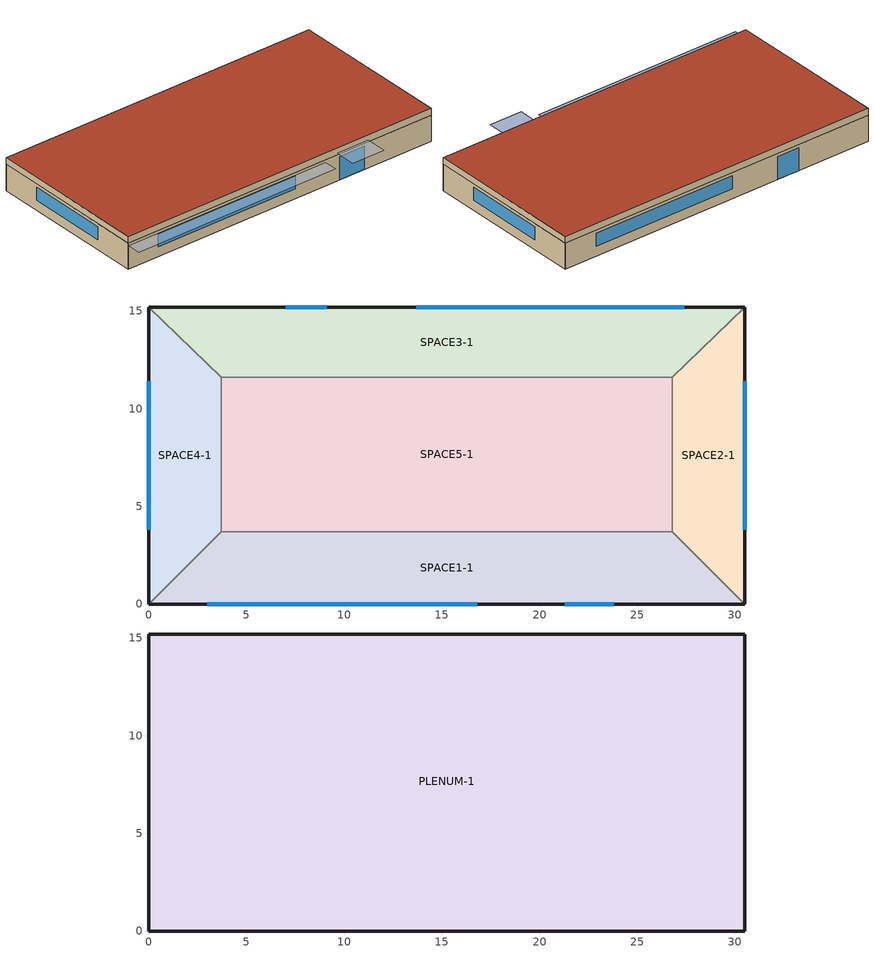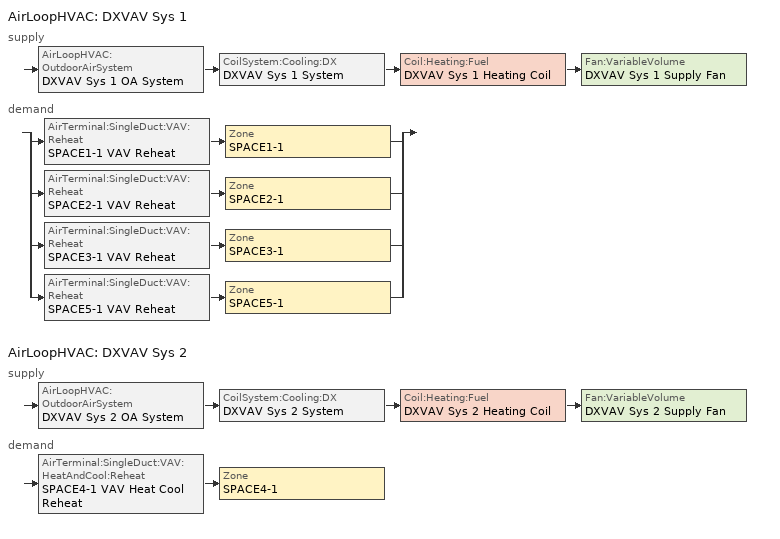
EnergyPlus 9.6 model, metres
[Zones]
SPACE1-1
 floor ground (FLOOR-SLAB-1): 26.8,3.7 30.5,0 0,0 3.7,3.7 z0
 wall outside (WALL-1): 0,0 30.5,0 z0:2.4
 wall to SPACE2-1 (INT-WALL-1): 30.5,0 26.8,3.7 z0:2.4
 wall to SPACE4-1 (INT-WALL-1): 3.7,3.7 0,0 z0:2.4
 wall to SPACE5-1 (INT-WALL-1): 26.8,3.7 3.7,3.7 z0:2.4
 window (Dbl Clr 3mm/13mm Air): 3,0 16.8,0 z0.9:2.1
 window (Sgl Grey 3mm): 21.3,0 23.8,0 z0:2.1
SPACE2-1
 floor ground (FLOOR-SLAB-1): 26.8,11.6 30.5,15.2 30.5,0 26.8,3.7 z0
 wall outside (WALL-1): 30.5,0 30.5,15.2 z0:2.4
 wall to SPACE3-1 (INT-WALL-1): 30.5,15.2 26.8,11.6 z0:2.4
 wall to SPACE5-1 (INT-WALL-1): 26.8,11.6 26.8,3.7 z0:2.4
 window (Dbl Clr 3mm/13mm Air): 30.5,3.8 30.5,11.4 z0.9:2.1
SPACE3-1
 floor ground (FLOOR-SLAB-1): 26.8,11.6 3.7,11.6 0,15.2 30.5,15.2 z0
 wall outside (WALL-1): 30.5,15.2 0,15.2 z0:2.4
 wall to SPACE4-1 (INT-WALL-1): 0,15.2 3.7,11.6 z0:2.4
 wall to SPACE5-1 (INT-WALL-1): 3.7,11.6 26.8,11.6 z0:2.4
 window (Dbl Clr 3mm/13mm Air): 27.4,15.2 13.7,15.2 z0.9:2.1
 window (Sgl Grey 3mm): 9.1,15.2 7,15.2 z0:2.1
SPACE4-1
 floor ground (FLOOR-SLAB-1): 3.7,3.7 0,0 0,15.2 3.7,11.6 z0
 wall outside (WALL-1): 0,15.2 0,0 z0:2.4
 wall to SPACE5-1 (INT-WALL-1): 3.7,3.7 3.7,11.6 z0:2.4
 window (Dbl Clr 3mm/13mm Air): 0,11.4 0,3.8 z0.9:2.1
SPACE5-1
 floor ground (FLOOR-SLAB-1): 26.8,11.6 26.8,3.7 3.7,3.7 3.7,11.6 z0
PLENUM-1
 floor to SPACE1-1 (CLNG-1): 26.8,3.7 30.5,0 0,0 3.7,3.7 z2.4
 floor to SPACE2-1 (CLNG-1): 26.8,11.6 30.5,15.2 30.5,0 26.8,3.7 z2.4
 floor to SPACE3-1 (CLNG-1): 26.8,11.6 3.7,11.6 0,15.2 30.5,15.2 z2.4
 floor to SPACE4-1 (CLNG-1): 3.7,3.7 0,0 0,15.2 3.7,11.6 z2.4
 floor to SPACE5-1 (CLNG-1): 26.8,11.6 26.8,3.7 3.7,3.7 3.7,11.6 z2.4
 wall outside (WALL-1): 0,0 30.5,0 30.5,15.2 0,15.2 0,0 z2.4:3
 roof outside (ROOF-1): 0,15.2 0,0 30.5,0 30.5,15.2 z3
shading: 0,-1.3 0,0 19.8,0 19.8,-1.3 z2.2; 21,-2 21,0 24.1,0 24.1,-2 z2.6
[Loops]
AirLoopHVAC 'DXVAV Sys 1'
 supply: AirLoopHVAC:OutdoorAirSystem 'DXVAV Sys 1 OA System' > CoilSystem:Cooling:DX 'DXVAV Sys 1 System' > Coil:Heating:Fuel 'DXVAV Sys 1 Heating Coil' > Fan:VariableVolume 'DXVAV Sys 1 Supply Fan'
 demand: split
  | AirTerminal:SingleDuct:VAV:Reheat 'SPACE1-1 VAV Reheat' > Zone 'SPACE1-1'
  | AirTerminal:SingleDuct:VAV:Reheat 'SPACE2-1 VAV Reheat' > Zone 'SPACE2-1'
  | AirTerminal:SingleDuct:VAV:Reheat 'SPACE3-1 VAV Reheat' > Zone 'SPACE3-1'
  | AirTerminal:SingleDuct:VAV:Reheat 'SPACE5-1 VAV Reheat' > Zone 'SPACE5-1'
AirLoopHVAC 'DXVAV Sys 2'
 supply: AirLoopHVAC:OutdoorAirSystem 'DXVAV Sys 2 OA System' > CoilSystem:Cooling:DX 'DXVAV Sys 2 System' > Coil:Heating:Fuel 'DXVAV Sys 2 Heating Coil' > Fan:VariableVolume 'DXVAV Sys 2 Supply Fan'
 demand: AirTerminal:SingleDuct:VAV:HeatAndCool:Reheat 'SPACE4-1 VAV Heat Cool Reheat' > Zone 'SPACE4-1'
[Building]
Building: North Axis {deg}=30; Terrain=City; Loads Convergence Tolerance Value {W}=0.04; Temperature Convergence Tolerance Value {deltaC}=0.4; Solar Distribution=FullExterior; Maximum Number of Warmup Days=25; Minimum Number of Warmup Days=6
[Site:Location]
CHICAGO_IL_USA TMY2-94846: Latitude {deg}=41.78; Longitude {deg}=-87.75; Time Zone {hr}=-6; Elevation {m}=190
[SizingPeriod:DesignDay] Day of Month=21; Humidity Condition Type=Wetbulb; Barometric Pressure {Pa}=99063; Rain Indicator=No; Snow Indicator=No; Daylight Saving Time Indicator=No; Solar Model Indicator=ASHRAEClearSky
Name | Month | Day Type | Maximum Dry-Bulb Temperature {C} | Daily Dry-Bulb Temperature Range {deltaC} | Wetbulb or DewPoint at Maximum Dry-Bulb {C} | Wind Speed {m/s} | Wind Direction {deg} | Sky Clearness
CHICAGO_IL_USA Annual Heating 99% Design Conditions DB | 1 | WinterDesignDay | -17.3 | 0 | -17.3 | 4.9 | 270 | 0
CHICAGO_IL_USA Annual Cooling 1% Design Conditions DB/MCWB | 7 | SummerDesignDay | 31.5 | 10.7 | 23 | 5.3 | 230 | 1
[Site:GroundTemperature:BuildingSurface]
21.5, 21.4, 21.5, 21.5, 22, 22.9, 23, 23.1, 23.1, 22.2, 21.7, 21.6
[Material] Thermal Absorptance=0.9
Name | Roughness | Thickness {m} | Conductivity {W/m-K} | Density {kg/m3} | Specific Heat {J/kg-K} | Solar Absorptance | Visible Absorptance
RG01 | Rough | 0.0127 | 1.442 | 881 | 1674 | 0.65 | 0.65
BR01 | VeryRough | 0.0095 | 0.162 | 1121 | 1464 | 0.7 | 0.7
IN46 | VeryRough | 0.0762 | 0.023 | 24 | 1590 | 0.5 | 0.5
WD01 | MediumSmooth | 0.0191 | 0.115 | 513 | 1381 | 0.78 | 0.78
PW03 | MediumSmooth | 0.0127 | 0.115 | 545 | 1213 | 0.78 | 0.78
IN02 | Rough | 0.0901 | 0.043 | 10 | 837 | 0.75 | 0.75
GP01 | MediumSmooth | 0.0127 | 0.16 | 801 | 837 | 0.75 | 0.75
GP02 | MediumSmooth | 0.0159 | 0.16 | 801 | 837 | 0.75 | 0.75
CC03 | MediumRough | 0.1016 | 1.31 | 2243 | 837 | 0.65 | 0.65
[Material:NoMass]
MAT-CLNG-1: Roughness=Rough; Thermal Resistance {m2-K/W}=0.652259; Thermal Absorptance=0.65; Solar Absorptance=0.65; Visible Absorptance=0.65
[Material:AirGap]
AL21: Thermal Resistance {m2-K/W}=0.157
[Construction]
ROOF-1: RG01, BR01, IN46, WD01
WALL-1: WD01, PW03, IN02, GP01
CLNG-1: MAT-CLNG-1
FLOOR-SLAB-1: CC03
INT-WALL-1: GP02, AL21, GP02
Dbl Clr 3mm/13mm Air: CLEAR 3MM, AIR 13MM, CLEAR 3MM
Sgl Grey 3mm: GREY 3MM
[WindowMaterial:Gas]
AIR 13MM: Gas Type=Air; Thickness {m}=.0127
[WindowMaterial:Glazing] Optical Data Type=SpectralAverage; Thickness {m}=.003; Infrared Transmittance at Normal Incidence=0; Front Side Infrared Hemispherical Emissivity=.84; Back Side Infrared Hemispherical Emissivity=.84; Conductivity {W/m-K}=.9
Name | Solar Transmittance at Normal Incidence | Front Side Solar Reflectance at Normal Incidence | Back Side Solar Reflectance at Normal Incidence | Visible Transmittance at Normal Incidence | Front Side Visible Reflectance at Normal Incidence | Back Side Visible Reflectance at Normal Incidence
CLEAR 3MM | .837 | .075 | .075 | .898 | .081 | .081
GREY 3MM | .626 | .061 | .061 | .611 | .061 | .061
[Zone] Type=1; Multiplier=1
Name | Ceiling Height {m} | Volume {m3}
PLENUM-1 | 0.6096 | 283.2
SPACE1-1; SPACE3-1 | 2.4384 | 239.247
SPACE2-1; SPACE4-1 | 2.4384 | 103.311
SPACE5-1 | 2.4384 | 447.683
[ZoneInfiltration:DesignFlowRate] Schedule=INFIL-SCH; Design Flow Rate Calculation Method=flow/zone; Constant Term Coefficient=0; Temperature Term Coefficient=0; Velocity Term Coefficient=0.2237; Velocity Squared Term Coefficient=0
Name | Zone or ZoneList | Design Flow Rate {m3/s}
SPACE1-1 Infil 1 | SPACE1-1 | 0.0167
SPACE2-1 Infil 1 | SPACE2-1 | .00717
SPACE3-1 Infil 1 | SPACE3-1 | 0.0167
SPACE4-1 Infil 1 | SPACE4-1 | .00717
SPACE5-1 Infil 1 | SPACE5-1 | .031089
[People] Number of People Schedule=OCCUPY-1; Number of People Calculation Method=people; Fraction Radiant=0.3; Activity Level Schedule=ActSchd
Name | Zone or ZoneList | Number of People
SPACE1-1 People 1 | SPACE1-1 | 11
SPACE2-1 People 1 | SPACE2-1 | 5
SPACE3-1 People 1 | SPACE3-1 | 11
SPACE4-1 People 1 | SPACE4-1 | 5
SPACE5-1 People 1 | SPACE5-1 | 20
[Lights] Schedule=LIGHTS-1; Design Level Calculation Method=LightingLevel; Return Air Fraction=0.2; Fraction Radiant=0.59; Fraction Visible=0.2; Fraction Replaceable=0
Name | Zone or ZoneList | Lighting Level {W}
SPACE1-1 Lights 1 | SPACE1-1 | 1584
SPACE2-1 Lights 1 | SPACE2-1 | 684
SPACE3-1 Lights 1 | SPACE3-1 | 1584
SPACE4-1 Lights 1 | SPACE4-1 | 684
SPACE5-1 Lights 1 | SPACE5-1 | 2964
[ElectricEquipment] Schedule=EQUIP-1; Design Level Calculation Method=EquipmentLevel; Fraction Latent=0; Fraction Radiant=0.3; Fraction Lost=0
Name | Zone or ZoneList | Design Level {W}
SPACE1-1 ElecEq 1 | SPACE1-1 | 1056
SPACE2-1 ElecEq 1 | SPACE2-1 | 456
SPACE3-1 ElecEq 1 | SPACE3-1 | 1056
SPACE4-1 ElecEq 1 | SPACE4-1 | 456
SPACE5-1 ElecEq 1 | SPACE5-1 | 1976
[ThermostatSetpoint:DualSetpoint]
All Zones Dual SP Control: Heating Setpoint Temperature Schedule=Htg-SetP-Sch; Cooling Setpoint Temperature Schedule=Clg-SetP-Sch
[ZoneControl:Thermostat] Control Type Schedule=HVACTemplate-Always 4; Control=All Zones Dual SP Control
Name | Zone or ZoneList
SPACE1-1 Thermostat | SPACE1-1
SPACE2-1 Thermostat | SPACE2-1
SPACE3-1 Thermostat | SPACE3-1
SPACE5-1 Thermostat | SPACE5-1
SPACE4-1 Thermostat | SPACE4-1
[DesignSpecification:OutdoorAir] Outdoor Air Flow per Person {m3/s}=0.00944; Outdoor Air Flow per Zone Floor Area {m3/s-m2}=0; Outdoor Air Flow per Zone {m3/s}=0
Name | Outdoor Air Method
SZ DSOA SPACE1-1; SZ DSOA SPACE2-1; SZ DSOA SPACE3-1; SZ DSOA SPACE5-1 | flow/person
SZ DSOA SPACE4-1 | Flow/Person
[Sizing:Zone] Zone Cooling Design Supply Air Temperature Input Method=SupplyAirTemperature; Zone Cooling Design Supply Air Temperature {C}=12.8; Zone Cooling Design Supply Air Temperature Difference {delta C}=11.11; Zone Heating Design Supply Air Temperature Input Method=SupplyAirTemperature; Zone Heating Design Supply Air Temperature {C}=50; Zone Cooling Design Supply Air Humidity Ratio {kg-H20/kg-air}=0.008; Zone Heating Design Supply Air Humidity Ratio {kg-H2O/kg-air}=0.008; Cooling Design Air Flow Method=DesignDay; Cooling Design Air Flow Rate {m3/s}=0; Cooling Minimum Air Flow Fraction=0; Heating Design Air Flow Method=DesignDay; Heating Design Air Flow Rate {m3/s}=0; Heating Maximum Air Flow Fraction=0
Name | Design Specification Outdoor Air Object | Design Specification Zone Air Distribution Object | Zone Heating Design Supply Air Temperature Difference {delta C}
SPACE1-1 | SZ DSOA SPACE1-1 | SZ DSZAD SPACE1-1
SPACE2-1 | SZ DSOA SPACE2-1 | SZ DSZAD SPACE2-1
SPACE3-1 | SZ DSOA SPACE3-1 | SZ DSZAD SPACE3-1
SPACE5-1 | SZ DSOA SPACE5-1 | SZ DSZAD SPACE5-1
SPACE4-1 | SZ DSOA SPACE4-1 | SZ DSZAD SPACE4-1 | 30
[DesignSpecification:ZoneAirDistribution] Zone Air Distribution Effectiveness in Cooling Mode=1; Zone Air Distribution Effectiveness in Heating Mode=1
SZ DSZAD SPACE1-1; SZ DSZAD SPACE2-1; SZ DSZAD SPACE3-1; SZ DSZAD SPACE5-1; SZ DSZAD SPACE4-1
[Zone equipment]
SPACE1-1: SPACE1-1 VAV Reheat
SPACE2-1: SPACE2-1 VAV Reheat
SPACE3-1: SPACE3-1 VAV Reheat
SPACE5-1: SPACE5-1 VAV Reheat
SPACE4-1: SPACE4-1 VAV Heat Cool Reheat
[AirTerminal:SingleDuct:VAV:Reheat] Maximum air flow rate {m3/s}=autosize; Zone Minimum Air Flow Input Method=Constant; Constant Minimum Air Flow Fraction=0.3; Convergence Tolerance=0.001; Damper Heating Action=Reverse
Name | Reheat Coil
SPACE1-1 VAV Reheat | SPACE1-1 Reheat Coil
SPACE2-1 VAV Reheat | SPACE2-1 Reheat Coil
SPACE3-1 VAV Reheat | SPACE3-1 Reheat Coil
SPACE5-1 VAV Reheat | SPACE5-1 Reheat Coil
[Coil:Heating:Electric] Efficiency=1; Nominal Capacity of the Coil {W}=autosize
SPACE1-1 Reheat Coil; SPACE2-1 Reheat Coil; SPACE3-1 Reheat Coil; SPACE5-1 Reheat Coil; SPACE4-1 Reheat Coil
[AirTerminal:SingleDuct:VAV:HeatAndCool:Reheat]
SPACE4-1 VAV Heat Cool Reheat: Maximum Air Flow Rate {m3/s}=autosize; Zone Minimum Air Flow Fraction=0.2; Reheat Coil=SPACE4-1 Reheat Coil; Convergence Tolerance=0.001
[Sizing:System] Type of Load to Size On=Sensible; Design Outdoor Air Flow Rate {m3/s}=autosize; Central Heating Maximum System Air Flow Ratio=0.3; Preheat Design Temperature {C}=2; Preheat Design Humidity Ratio {kg-H2O/kg-air}=0.008; Precool Design Temperature {C}=11; Precool Design Humidity Ratio {kg-H2O/kg-air}=0.008; Central Cooling Design Supply Air Temperature {C}=12.8; Central Heating Design Supply Air Temperature {C}=10; Type of Zone Sum to Use=NonCoincident; 100% Outdoor Air in Cooling=No; 100% Outdoor Air in Heating=No; Central Cooling Design Supply Air Humidity Ratio {kg-H2O/kg-air}=0.008; Central Heating Design Supply Air Humidity Ratio {kg-H2O/kg-air}=0.008; Cooling Supply Air Flow Rate Method=DesignDay; Cooling Supply Air Flow Rate {m3/s}=0; Heating Supply Air Flow Rate Method=DesignDay; Heating Supply Air Flow Rate {m3/s}=0; System Outdoor Air Method=ZoneSum; Zone Maximum Outdoor Air Fraction=1; Cooling Design Capacity Method=CoolingDesignCapacity; Cooling Design Capacity {W}=autosize; Heating Design Capacity Method=HeatingDesignCapacity; Heating Design Capacity {W}=autosize; Central Cooling Capacity Control Method=OnOff
DXVAV Sys 1; DXVAV Sys 2
[AirLoopHVAC] Design Supply Air Flow Rate {m3/s}=autosize
DXVAV Sys 1; DXVAV Sys 2
[AirLoopHVAC:ReturnPlenum]
DXVAV Sys 1 Return Plenum: Zone=PLENUM-1
[AvailabilityManager:NightCycle] Applicability Schedule=HVACTemplate-Always 1; Fan Schedule=FanAvailSched; Control Type=CycleOnAny; Thermostat Tolerance {deltaC}=0.2; Cycling Run Time Control Type=FixedRunTime; Cycling run time {s}=3600
DXVAV Sys 1 Availability; DXVAV Sys 2 Availability
[SetpointManager:Scheduled] Control Variable=Temperature
Name | Schedule | Setpoint Node or NodeList
DXVAV Sys 1 Cooling Supply Air Temp Manager | HVACTemplate-Always 12.8 | DXVAV Sys 1 Supply Fan Outlet
DXVAV Sys 1 Heating Supply Air Temp Manager | HVACTemplate-Always 10 | DXVAV Sys 1 Supply Path Inlet
DXVAV Sys 2 Heating Supply Air Temp Manager | HVACTemplate-Always 10 | DXVAV Sys 2 Supply Path Inlet
[CoilSystem:Cooling:DX] Dehumidification Control Type=None; Run on Sensible Load=Yes; Run on Latent Load=No
Name | Cooling Coil
DXVAV Sys 1 System | DXVAV Sys 1 Cooling Coil
DXVAV Sys 2 System | DXVAV Sys 2 Cooling Coil
[Coil:Cooling:DX:TwoSpeed] Rated High Speed Total Cooling Capacity=autosize; Rated High Speed Sensible Heat Ratio=autosize; Rated High Speed COP=3; Rated High Speed Air Flow Rate=autosize; Rated Low Speed Total Cooling Capacity=Autosize; Rated Low Speed Sensible Heat Ratio=autosize; Rated Low Speed COP=4.5; Rated Low Speed Air Flow Rate=Autosize
Name | Total Cooling Capacity Function of Temperature Curve | Total Cooling Capacity Function of Flow Fraction Curve | Energy Input Ratio Function of Temperature Curve | Energy Input Ratio Function of Flow Fraction Curve | Part Load Fraction Correlation Curve | Low Speed Total Cooling Capacity Function of Temperature Curve | Low Speed Energy Input Ratio Function of Temperature Curve
DXVAV Sys 1 Cooling Coil | DXVAV Sys 1 DX Coil Cap-FT | DXVAV Sys 1 DX Coil Cap-FF | DXVAV Sys 1 DX Coil EIR-FT | DXVAV Sys 1 DX Coil EIR-FF | DXVAV Sys 1 DX Coil PLF | DXVAV Sys 1 DX Coil Low Cap-FT | DXVAV Sys 1 DX Coil Low EIR-FT
DXVAV Sys 2 Cooling Coil | DXVAV Sys 2 DX Coil Cap-FT | DXVAV Sys 2 DX Coil Cap-FF | DXVAV Sys 2 DX Coil EIR-FT | DXVAV Sys 2 DX Coil EIR-FF | DXVAV Sys 2 DX Coil PLF | DXVAV Sys 2 DX Coil Low Cap-FT | DXVAV Sys 2 DX Coil Low EIR-FT
[SetpointManager:MixedAir] Control Variable=Temperature
Name | Setpoint Node or NodeList
DXVAV Sys 1 Cooling Coil Air Temp Manager | DXVAV Sys 1 Mixed Air Nodes
DXVAV Sys 1 Heating Coil Air Temp Manager | DXVAV Sys 1 Heating Coil Outlet
DXVAV Sys 2 Cooling Coil Air Temp Manager | DXVAV Sys 2 Mixed Air Nodes
DXVAV Sys 2 Heating Coil Air Temp Manager | DXVAV Sys 2 Heating Coil Outlet
[Coil:Heating:Fuel] Fuel Type=NaturalGas; Gas Burner Efficiency=0.8; Nominal Capacity of the Coil {W}=autosize; Parasitic Electric Load {W}=0; Parasitic Gas Load {W}=0
Name | Part load fraction correlation (function of part load ratio)
DXVAV Sys 1 Heating Coil | DXVAV Sys 1 Heating Coil PLF-FPLR
DXVAV Sys 2 Heating Coil | DXVAV Sys 2 Heating Coil PLF-FPLR
[Fan:VariableVolume] Availability Schedule=FanAvailSched; Fan Efficiency=0.7; Pressure Rise {Pa}=1000; Maximum Flow Rate {m3/s}=autosize; Fan Power Minimum Flow Rate Input Method=Fraction; Fan Power Minimum Flow Fraction=0.25; Motor Efficiency=0.9; Motor in Airstream Fraction=1; Fan Power Coefficient 1=0.350712; Fan Power Coefficient 2=0.308505; Fan Power Coefficient 3=-0.541374; Fan Power Coefficient 4=0.871988; Fan Power Coefficient 5=0
DXVAV Sys 1 Supply Fan; DXVAV Sys 2 Supply Fan
[Controller:OutdoorAir] Minimum Outdoor Air Flow Rate {m3/s}=autosize; Maximum Outdoor Air Flow Rate {m3/s}=autosize; Economizer Control Type=DifferentialDryBulb; Economizer Control Action Type=ModulateFlow; Economizer Maximum Limit Dry-Bulb Temperature {C}=19; Economizer Minimum Limit Dry-Bulb Temperature {C}=4; Lockout Type=NoLockout; Minimum Limit Type=ProportionalMinimum; Minimum Outdoor Air Schedule=Min OA Sched
DXVAV Sys 1 OA Controller; DXVAV Sys 2 OA Controller
[SetpointManager:WarmestTemperatureFlow]
DXVAV Sys 2 Cooling Supply Air Temp Manager: Control Variable=Temperature; HVAC Air Loop=DXVAV Sys 2; Minimum Setpoint Temperature {C}=12.8; Maximum Setpoint Temperature {C}=18; Strategy=TemperatureFirst; Setpoint Node or NodeList=DXVAV Sys 2 Supply Fan Outlet; Minimum Turndown Ratio=0.2
[Schedule:Compact]
OCCUPY-1: Through: 12/31, For: WeekDays SummerDesignDay CustomDay1 CustomDay2, Until: 8:00, 0, Until: 11:00, 1, Until: 12:00, 0.8, Until: 13:00, 0.4, Until: 14:00, 0.8, Until: 18:00, 1, Until: 19:00, 0.5, Until: 21:00, 0.1, Until: 24:00, 0, For: Weekends WinterDesignDay Holiday, Until: 24:00, 0
LIGHTS-1: Through: 12/31, For: WeekDays SummerDesignDay CustomDay1 CustomDay2, Until: 8:00, 0.05, Until: 9:00, 0.9, Until: 10:00, 0.95, Until: 11:00, 1, Until: 12:00, 0.95, Until: 13:00, 0.8, Until: 14:00, 0.9, Until: 18:00, 1, Until: 19:00, 0.6, Until: 21:00, 0.4, Until: 24:00, 0.05, For: Weekends WinterDesignDay Holiday, Until: 24:00, 0.05
EQUIP-1: Through: 12/31, For: WeekDays SummerDesignDay CustomDay1 CustomDay2, Until: 8:00, 0.02, Until: 9:00, 0.4, Until: 14:00, 0.9, Until: 15:00, 0.8, Until: 16:00, 0.7, Until: 18:00, 0.5, Until: 21:00, 0.3, Until: 24:00, 0.02, For: Weekends WinterDesignDay Holiday, Until: 24:00, 0.02
INFIL-SCH: Through: 12/31, For: WeekDays CustomDay1 CustomDay2, Until: 7:00, 1, Until: 21:00, 0, Until: 24:00, 1, For: Weekends Holiday, Until: 24:00, 1, For: SummerDesignDay, Until: 24:00, 1, For: WinterDesignDay, Until: 24:00, 1
ActSchd: Through: 12/31, For: AllDays, Until: 24:00, 117.24
Htg-SetP-Sch: Through: 12/31, For: WeekDays CustomDay1 CustomDay2, Until: 6:00, 13, Until: 7:00, 18, Until: 21:00, 23, Until: 24:00, 13, For: WeekEnds Holiday, Until: 24:00, 13, For: SummerDesignDay, Until: 24:00, 13, For: WinterDesignDay, Until: 24:00, 23
Clg-SetP-Sch: Through: 12/31, For: WeekDays CustomDay1 CustomDay2, Until: 7:00, 32, Until: 21:00, 24, Until: 24:00, 32, For: WeekEnds Holiday, Until: 24:00, 32, For: SummerDesignDay, Until: 24:00, 24, For: WinterDesignDay, Until: 24:00, 32
FanAvailSched: Through: 12/31, For: WeekDays CustomDay1 CustomDay2, Until: 7:00, 0, Until: 21:00, 1, Until: 24:00, 0, For: Weekends Holiday, Until: 24:00, 0, For: SummerDesignDay, Until: 24:00, 1, For: WinterDesignDay, Until: 24:00, 1
Min OA Sched: Through: 12/31, For: WeekDays CustomDay1 CustomDay2, Until: 8:00, 0, Until: 21:00, 1, Until: 24:00, 0, For: Weekends Holiday, Until: 24:00, 0, For: SummerDesignDay, Until: 24:00, 1, For: WinterDesignDay, Until: 24:00, 1
HVACTemplate-Always 4: Through: 12/31, For: AllDays, Until: 24:00, 4
HVACTemplate-Always 1: Through: 12/31, For: AllDays, Until: 24:00, 1
HVACTemplate-Always 12.8: Through: 12/31, For: AllDays, Until: 24:00, 12.8
HVACTemplate-Always 10: Through: 12/31, For: AllDays, Until: 24:00, 10
[Curve:Biquadratic] Minimum Value of x=12.77778; Maximum Value of x=23.88889; Minimum Value of y=23.88889; Maximum Value of y=46.11111
Name | Coefficient1 Constant | Coefficient2 x | Coefficient3 x**2 | Coefficient4 y | Coefficient5 y**2 | Coefficient6 x*y
DXVAV Sys 1 DX Coil Cap-FT; DXVAV Sys 1 DX Coil Low Cap-FT; DXVAV Sys 2 DX Coil Cap-FT; DXVAV Sys 2 DX Coil Low Cap-FT | 0.476428 | 0.0401147 | 0.000226411 | -0.000827136 | -7.3224e-06 | -0.000446278
DXVAV Sys 1 DX Coil EIR-FT; DXVAV Sys 2 DX Coil EIR-FT | 0.632475 | -0.0121321 | 0.000507773 | 0.0155377 | 0.00027284 | -0.000679201
DXVAV Sys 1 DX Coil Low EIR-FT; DXVAV Sys 2 DX Coil Low EIR-FT | 0.774645 | -0.0343731 | 0.000783173 | 0.0146596 | 0.000488851 | -0.000752036
[Curve:Cubic]
Name | Coefficient1 Constant | Coefficient2 x | Coefficient3 x**2 | Coefficient4 x**3 | Minimum Value of x | Maximum Value of x
DXVAV Sys 1 DX Coil Cap-FF; DXVAV Sys 2 DX Coil Cap-FF | 0.472786 | 1.24334 | -1.03871 | 0.322578 | 0.5 | 1.5
DXVAV Sys 1 DX Coil EIR-FF; DXVAV Sys 2 DX Coil EIR-FF | 1.00795 | 0.345441 | -0.692289 | 0.338899 | 0.5 | 1.5
DXVAV Sys 1 Heating Coil PLF-FPLR; DXVAV Sys 2 Heating Coil PLF-FPLR | 0.8 | 0.2 | 0 | 0 | 0 | 1
[Curve:Quadratic] Coefficient1 Constant=0.85; Coefficient2 x=0.15; Coefficient3 x**2=0; Minimum Value of x=0; Maximum Value of x=1
DXVAV Sys 1 DX Coil PLF; DXVAV Sys 2 DX Coil PLF
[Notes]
HVACTemplate-5ZonePackagedVAV.idf
Basic file description:  1 story building divided into 4 exterior and one interior conditioned zones and return plenum
illustrates the use of HVACTemplate objects to define zone thermostats and
packaged (DX) VAV system using electric reheat.
Highlights:              HVAC Template thermostats, packaged VAV
Simulation Location/Run: CHICAGO_IL_USA TMY2-94846, 2 design days, 2 run periods,
Run Control executes the run periods using the weather file
Location:                Chicago, IL
Design Days:             CHICAGO_IL_USA Annual Heating 99% Design Conditions DB, MaxDB= -17.3°C
CHICAGO_IL_USA Annual Cooling 1% Design Conditions, MaxDB=  31.5°C MCWB=  23.0°C
Run Period (Weather File): Winter 1/14, Summer 7/7, CHICAGO_IL_USA TMY2-94846
Run Control:             Zone and System sizing with weather file run control (no design days run)
Building: Single floor rectangular building 100 ft x 50 ft. 5 zones - 4 exterior, 1 interior, zone height 8 feet.
Exterior zone depth is 12 feet. There is a 2 foot high return plenum: the overall building height is
10 feet. There are windows on all 4 facades; the south and north facades have glass doors.
The south facing glass is shaded by overhangs. The walls are woodshingle over plywood, R11 insulation,
and gypboard. The roof is a gravel built up roof with R-3 mineral board insulation and plywood sheathing.
The windows are of various single and double pane construction with 3mm and 6mm glass and either 6mm or
13mm argon or air gap.  The window to wall ratio is approximately 0.29.
The south wall and door have overhangs.
The building is oriented 30 degrees east of north.
Floor Area:        463.6 m2 (5000 ft2)
Number of Stories: 1
Zone Description Details:
Internal gains description:     lighting is 1.5 watts/ft2, office equip is 1.0 watts/ft2. There is 1 occupant
per 100 ft2 of floor area. The infiltration is 0.25 air changes per hour.
Interzone Surfaces:             6 interzone surfaces (see diagram)
Internal Mass:                  None
Windows:                        4 ea.: 1) Double pane clear, 3mm glass, 13mm air gap
2) Double pane clear, 3mm glass, 13mm argon gap
3) Double pane clear, 6mm glass, 6mm air gap
4) Double pane lowE,  6mm lowE glass outside, 6mm air gap, 6mm clear glass
Doors:                          2 ea.:    Single pane grey,  3mm glass
Detached Shading:               None
Daylight:                       None
Natural Ventilation:            None
Compact Schedules:              Yes
HVAC:                           Packaged VAV system with outside air economizer. Sys 1 serves spaces
1, 2, 3, and 5 with HVACTemplate:Zone:VAV terminal units and fixed
supply air setpoint.  Sys 2 serves space 4 and uses the
WarmestTemperatureFirst reset option for cooling.
All equipment is autosized.
Zonal Equipment:                None
Central Air Handling Equipment: Yes
System Equipment Autosize:      Yes
Purchased Cooling:              None
Purchased Heating:              None
Coils:                          Yes
Pumps:                          Yes
Boilers:                        Yes
Standard Reports:               None
Timestep or Hourly Variables:   Hourly
Time bins Report:               None
HTML Report:                    None
Environmental Emissions:        None
Utility Tariffs:                None
